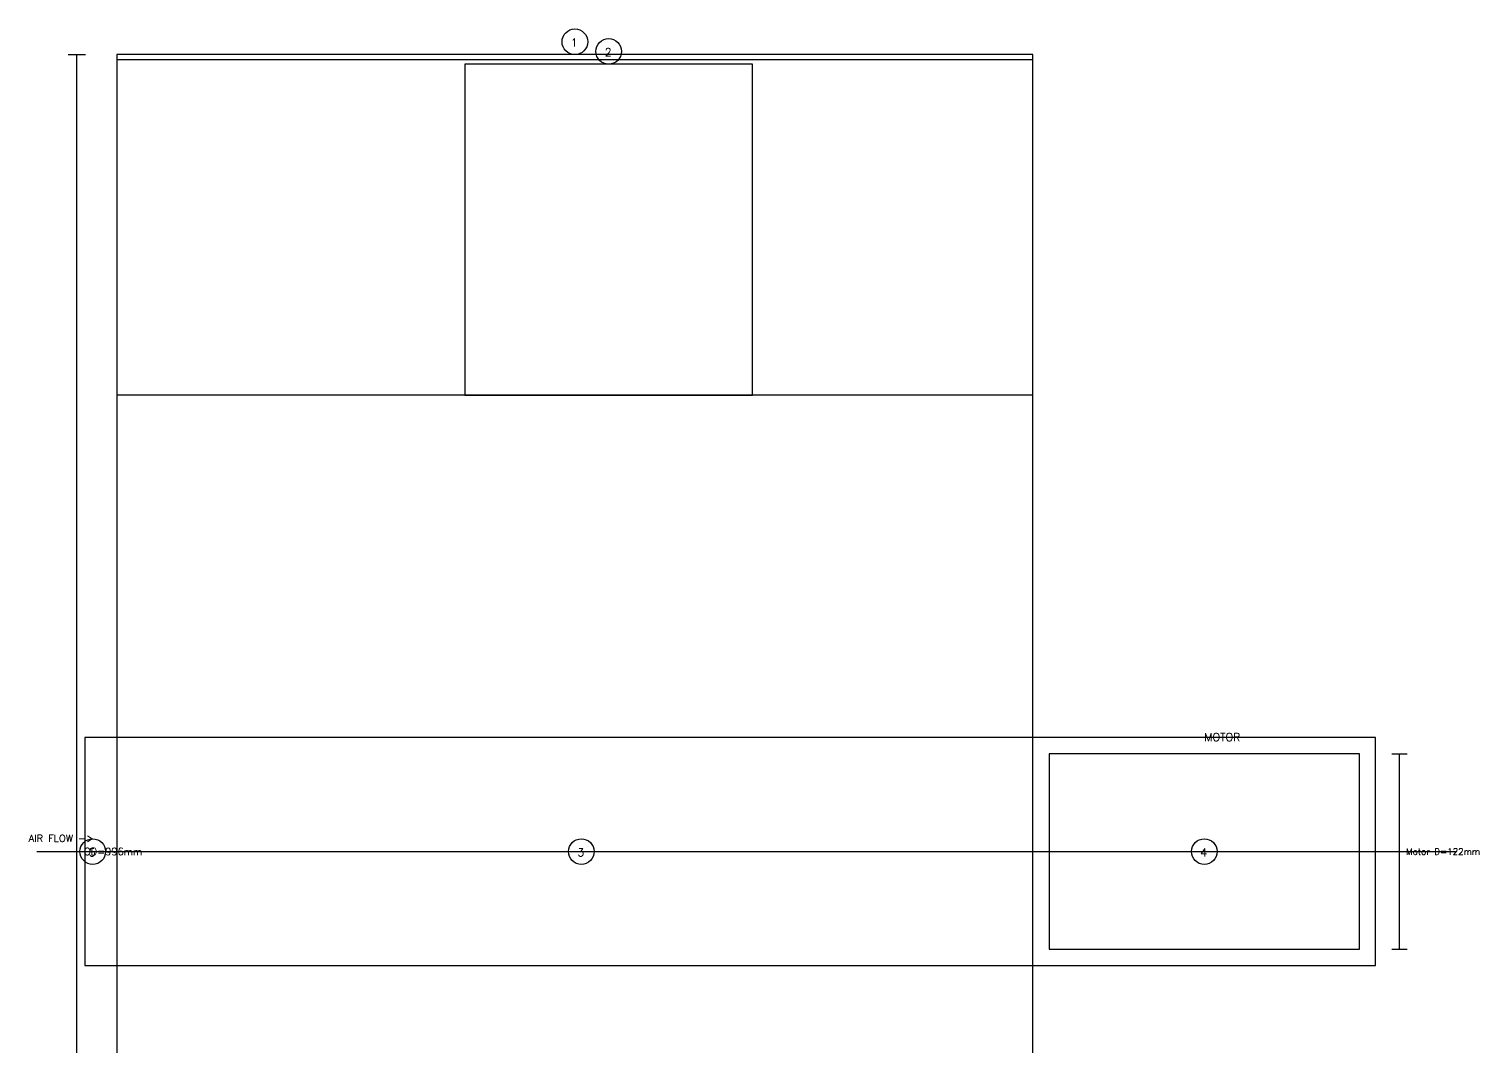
# Model space of a CAD drawing. Extents: x -55 to 851, y -757 to 514.
# Drawn here: x -55 to 851, y -122 to 514 of the extents above; entities that cross this region are included whole.
import ezdxf

# ---------------------------------------------------------------- set-up
doc = ezdxf.new("R2010")
doc.units = 0
for name, color, linetype in [('ANNOTATION', 3, 'Continuous'), ('BLADES', 5, 'Continuous'), ('CASING', 8, 'Continuous'), ('CENTERLINE', 1, 'Continuous'), ('DIMENSIONS', 7, 'Continuous'), ('HUB', 9, 'Continuous'), ('TIP_CLEARANCE', 2, 'Continuous')]:
    doc.layers.add(name, color=color, linetype=linetype)
doc.styles.get("Standard").update_dxf_attribs({"font": 'simplex.shx'})

msp = doc.modelspace()

# ---------------------------------------------------------------- linework, layer by layer
at = {"layer": 'ANNOTATION'}
msp.add_line((-50, 0), (-10, 0), dxfattribs=at)
for centre in [(286.17, 505.95), (307.29, 499.95), (-15, 0), (290.2, 0), (679.34, 0)]:
    msp.add_circle(centre, 8, dxfattribs=at)
at = {"layer": 'BLADES'}
msp.add_lwpolyline([(217.49, 285.2), (397.09, 285.2), (397.09, 491.95), (217.49, 491.95)], close=True, dxfattribs=at)
at = {"layer": 'CASING'}
msp.add_lwpolyline([(0, -497.95), (572.34, -497.95), (572.34, 497.95), (0, 497.95)], close=True, dxfattribs=at)
at = {"layer": 'CENTERLINE'}
msp.add_line((-30, 0), (836.34, 0), dxfattribs=at)
msp.add_lwpolyline([(-20, -71.3), (786.34, -71.3), (786.34, 71.3), (-20, 71.3)], close=True, dxfattribs=at)
at = {"layer": 'DIMENSIONS'}
for p, q in [((-30.4, 497.95), (-19.6, 497.95)), ((-25, -497.95), (-25, 497.95)), ((796.54, 61), (806.14, 61)), ((801.34, -61), (801.34, 61)), ((796.54, -61), (806.14, -61))]:
    msp.add_line(p, q, dxfattribs=at)
at = {"layer": 'HUB'}
msp.add_line((572.34, -497.95), (572.34, 497.95), dxfattribs=at)
for points in [[(0, -285.2), (572.34, -285.2), (572.34, 285.2), (0, 285.2)], [(582.34, -61), (776.34, -61), (776.34, 61), (582.34, 61)]]:
    msp.add_lwpolyline(points, close=True, dxfattribs=at)
at = {"layer": 'TIP_CLEARANCE'}
msp.add_line((0, 494.95), (572.34, 494.95), dxfattribs=at)

# ---------------------------------------------------------------- texts
at = {"layer": 'ANNOTATION'}
for s, height, p in [('1', 5, (283.67, 502.95)), ('2', 5, (304.79, 496.95)), ('MOTOR', 5, (679.34, 69)), ('AIR FLOW ->', 4.5, (-55, 6)), ('5', 5, (-17.5, -3)), ('3', 5, (287.7, -3)), ('4', 5, (676.84, -3))]:
    msp.add_text(s, height=height, dxfattribs=at).set_placement(p)
at = {"layer": 'DIMENSIONS'}
for s, height, p in [('OD=996mm', 4.5, (-20.5, -2.25)), ('Motor D=122mm', 4, (805.34, -2))]:
    msp.add_text(s, height=height, dxfattribs=at).set_placement(p)

doc.saveas('drawing.dxf')
